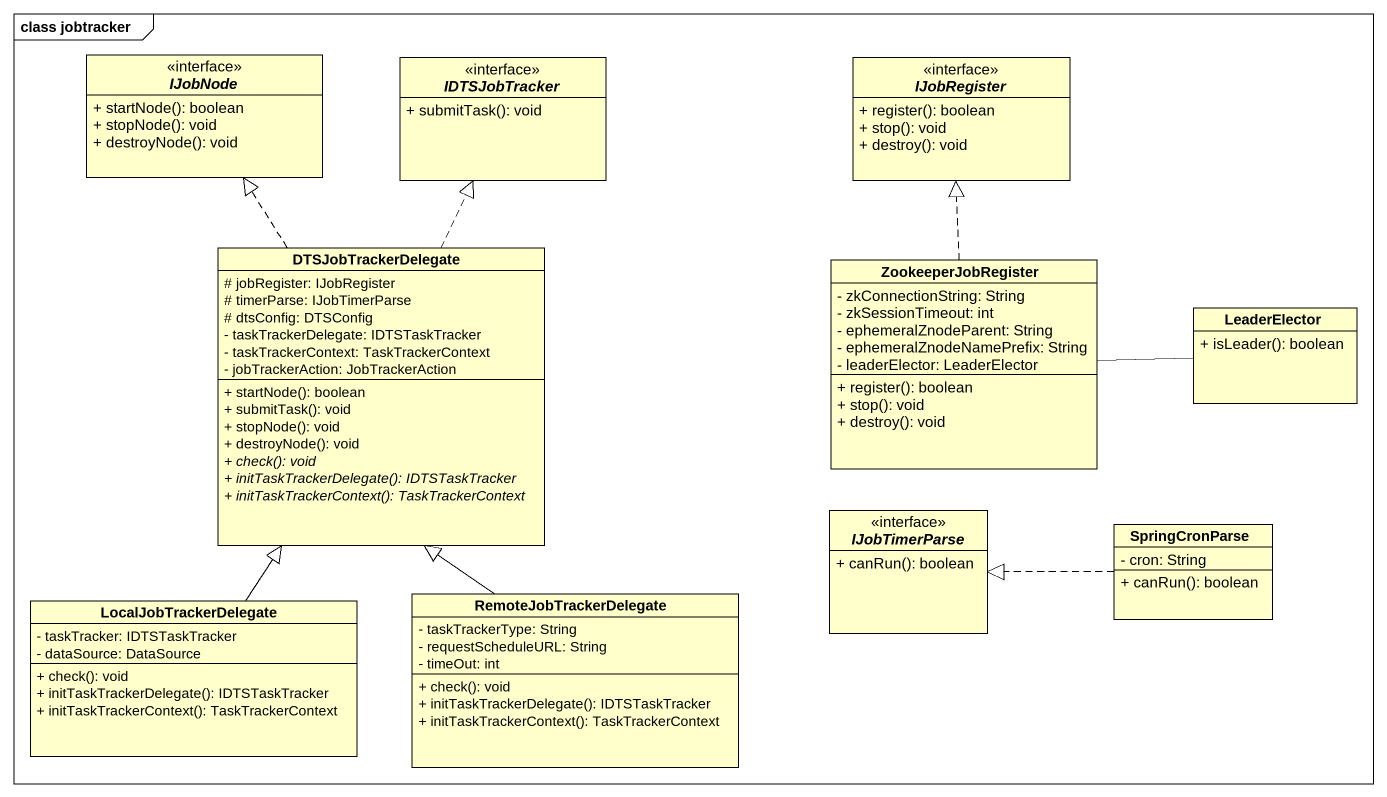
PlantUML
@startuml
mainframe class jobtracker
hide circle
hide empty members
skinparam classAttributeIconSize 0
interface IJobNode <<interface>> {
  + startNode(): boolean
  + stopNode(): void
  + destroyNode(): void
}
interface IDTSJobTracker <<interface>> {
  + submitTask(): void
}
interface IJobRegister <<interface>> {
  + register(): boolean
  + stop(): void
  + destroy(): void
}
class DTSJobTrackerDelegate {
  # jobRegister: IJobRegister
  # timerParse: IJobTimerParse
  # dtsConfig: DTSConfig
  - taskTrackerDelegate: IDTSTaskTracker
  - taskTrackerContext: TaskTrackerContext
  - jobTrackerAction: JobTrackerAction
  + startNode(): boolean
  + submitTask(): void
  + stopNode(): void
  + destroyNode(): void
  {abstract} + check(): void
  {abstract} + initTaskTrackerDelegate(): IDTSTaskTracker
  {abstract} + initTaskTrackerContext(): TaskTrackerContext
}
class ZookeeperJobRegister {
  - zkConnectionString: String
  - zkSessionTimeout: int
  - ephemeralZnodeParent: String
  - ephemeralZnodeNamePrefix: String
  - leaderElector: LeaderElector
  + register(): boolean
  + stop(): void
  + destroy(): void
}
class LeaderElector {
  + isLeader(): boolean
}
interface IJobTimerParse <<interface>> {
  + canRun(): boolean
}
class SpringCronParse {
  - cron: String
  + canRun(): boolean
}
class LocalJobTrackerDelegate {
  - taskTracker: IDTSTaskTracker
  - dataSource: DataSource
  + check(): void
  + initTaskTrackerDelegate(): IDTSTaskTracker
  + initTaskTrackerContext(): TaskTrackerContext
}
class RemoteJobTrackerDelegate {
  - taskTrackerType: String
  - requestScheduleURL: String
  - timeOut: int
  + check(): void
  + initTaskTrackerDelegate(): IDTSTaskTracker
  + initTaskTrackerContext(): TaskTrackerContext
}
DTSJobTrackerDelegate .up.|> IJobNode
DTSJobTrackerDelegate .up.|> IDTSJobTracker
ZookeeperJobRegister .up.|> IJobRegister
LeaderElector -left- ZookeeperJobRegister
SpringCronParse .left.|> IJobTimerParse
LocalJobTrackerDelegate -up-|> DTSJobTrackerDelegate
RemoteJobTrackerDelegate -up-|> DTSJobTrackerDelegate
@enduml
